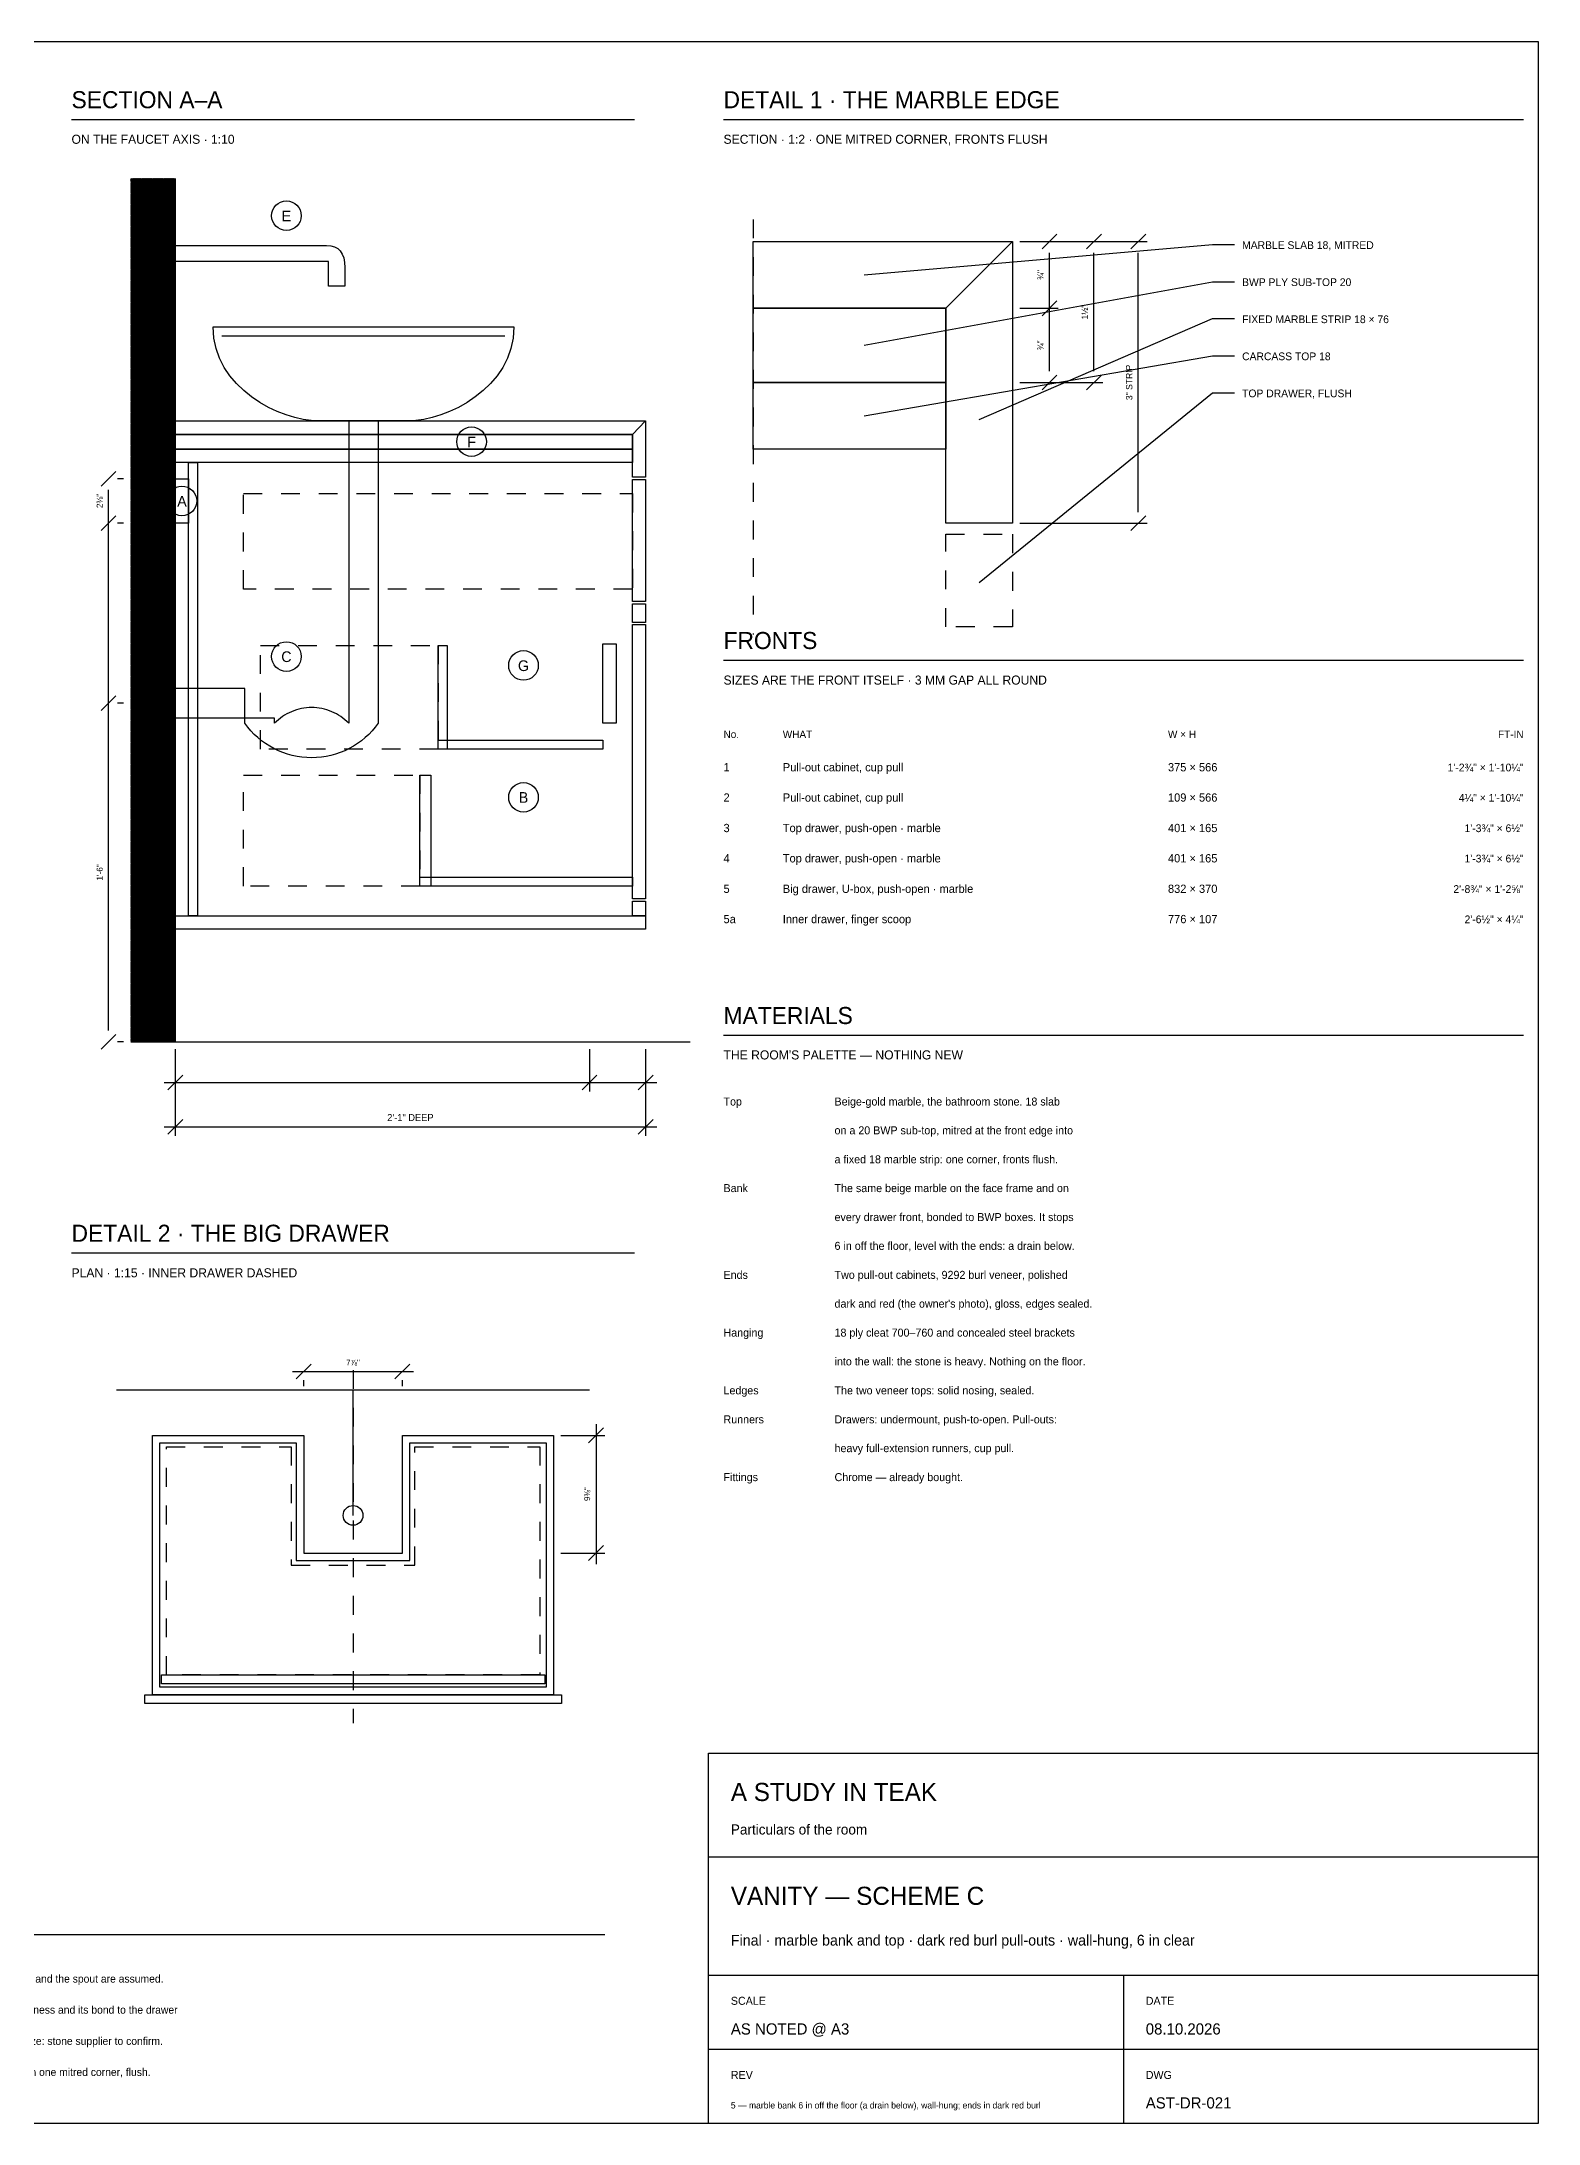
# Model space of a CAD drawing. Header units: inches. Extents: x 0.3 to 16.2, y 0.3 to 11.4.
# Drawn here: x 8.27 to 16.22, y 0.31 to 11.38 of the extents above; entities that cross this region are included whole.
import ezdxf
from ezdxf.enums import TextEntityAlignment as Align

# ---------------------------------------------------------------- set-up
doc = ezdxf.new("R2010")
doc.units = ezdxf.units.IN
doc.header["$LTSCALE"] = 0.009843
doc.header["$MEASUREMENT"] = 0
doc.linetypes.add('DASHED', pattern=[0.6, 0.5, -0.1])
for name, color, linetype in [('DIMENSIONS', 1, 'Continuous'), ('GEOMETRY', 7, 'Continuous'), ('HATCH', 8, 'Continuous'), ('TEXT', 7, 'Continuous')]:
    doc.layers.add(name, color=color, linetype=linetype)

msp = doc.modelspace()

# ---------------------------------------------------------------- hatches: boundary and pattern name
at = {"layer": 'HATCH'}
h = msp.add_hatch(dxfattribs=at)
h.set_pattern_fill('ANSI31', scale=0.015748031)
h.paths.add_polyline_path([(8.74, 10.65), (8.976, 10.65), (8.976, 6.063), (8.74, 6.063), (8.74, 10.65)])

# ---------------------------------------------------------------- linework, layer by layer
at = {"layer": 'DIMENSIONS'}
for p, q in [((13.465, 10.315), (13.669, 10.315)), ((13.465, 10.315), (13.906, 10.315)), ((13.465, 10.315), (14.142, 10.315)), ((13.583, 10.276), (13.661, 10.354)), ((13.819, 10.276), (13.898, 10.354)), ((14.055, 10.276), (14.134, 10.354)), ((13.622, 9.626), (13.622, 10.256)), ((13.858, 9.626), (13.858, 10.256)), ((14.094, 8.878), (14.094, 10.256)), ((13.465, 9.961), (13.669, 9.961)), ((13.583, 9.921), (13.661, 10)), ((13.465, 9.567), (13.669, 9.567)), ((13.465, 9.567), (13.906, 9.567)), ((13.583, 9.528), (13.661, 9.606)), ((13.819, 9.528), (13.898, 9.606)), ((8.583, 9.016), (8.661, 9.094)), ((8.622, 6.122), (8.622, 8.996)), ((8.701, 9.055), (8.669, 9.055)), ((8.583, 8.78), (8.661, 8.858)), ((14.055, 8.78), (14.134, 8.858)), ((8.701, 8.819), (8.669, 8.819)), ((13.465, 8.819), (14.142, 8.819)), ((8.583, 7.823), (8.661, 7.902)), ((8.701, 7.862), (8.669, 7.862)), ((8.583, 6.024), (8.661, 6.102)), ((8.701, 6.063), (8.669, 6.063)), ((8.976, 6.024), (8.976, 5.799)), ((8.976, 6.024), (8.976, 5.563)), ((11.177, 6.024), (11.177, 5.799)), ((11.476, 6.024), (11.476, 5.799)), ((11.476, 6.024), (11.476, 5.799)), ((11.476, 6.024), (11.476, 5.563)), ((8.937, 5.807), (9.016, 5.886)), ((11.138, 5.807), (11.217, 5.886)), ((11.437, 5.807), (11.516, 5.886)), ((11.437, 5.807), (11.516, 5.886)), ((8.917, 5.846), (11.535, 5.846)), ((8.937, 5.571), (9.016, 5.65)), ((11.437, 5.571), (11.516, 5.65)), ((8.917, 5.61), (11.535, 5.61)), ((9.619, 4.272), (9.698, 4.35)), ((10.144, 4.272), (10.223, 4.35)), ((9.6, 4.311), (10.243, 4.311)), ((9.659, 4.232), (9.659, 4.264)), ((10.184, 4.232), (10.184, 4.264)), ((11.173, 3.932), (11.252, 4.011)), ((11.213, 4.03), (11.213, 3.287)), ((11.026, 3.971), (11.26, 3.971)), ((11.026, 3.346), (11.26, 3.346)), ((11.173, 3.307), (11.252, 3.386))]:
    msp.add_line(p, q, dxfattribs=at)
at = {"layer": 'DIMENSIONS', "linetype": 'DASHED'}
msp.add_line((9.921, 4.318), (9.921, 2.441), dxfattribs=at)
msp.add_lwpolyline([(8.929, 3.911), (9.593, 3.911), (9.593, 3.281), (10.249, 3.281), (10.249, 3.911), (10.913, 3.911), (10.913, 2.698), (8.929, 2.698), (8.929, 3.911)], dxfattribs=at)
at = {"layer": 'DIMENSIONS'}
msp.add_lwpolyline([(8.903, 2.698), (10.94, 2.698), (10.94, 2.651), (8.903, 2.651), (8.903, 2.698)], dxfattribs=at)
at = {"layer": 'GEOMETRY'}
for p, q in [((8.425, 10.965), (11.417, 10.965)), ((11.89, 10.965), (16.142, 10.965)), ((8.976, 10.65), (8.976, 6.063)), ((9.224, 9.815), (10.728, 9.815)), ((11.89, 8.091), (16.142, 8.091)), ((11.89, 6.098), (16.142, 6.098)), ((8.74, 6.063), (11.713, 6.063)), ((8.425, 4.941), (11.417, 4.941)), ((8.664, 4.213), (11.178, 4.213)), ((11.811, 1.732), (16.22, 1.732)), ((3.78, 1.319), (11.26, 1.319)), ((11.811, 1.102), (16.22, 1.102)), ((14.016, 1.102), (14.016, 0.315)), ((11.811, 0.709), (16.22, 0.709))]:
    msp.add_line(p, q, dxfattribs=at)
at = {"layer": 'GEOMETRY', "linetype": 'DASHED'}
msp.add_line((12.047, 10.433), (12.047, 8.228), dxfattribs=at)
at = {"layer": 'GEOMETRY'}
for points in [[(0.315, 11.378), (16.22, 11.378), (16.22, 0.315), (0.315, 0.315), (0.315, 11.378)], [(8.976, 10.295), (9.78, 10.295)], [(9.878, 10.177), (9.878, 10.079), (9.791, 10.079), (9.791, 10.209), (8.976, 10.209), (8.976, 10.295)], [(12.047, 10.315), (13.425, 10.315), (13.071, 9.961), (12.047, 9.961), (12.047, 10.315)], [(12.638, 10.138), (14.488, 10.299), (14.606, 10.299)], [(13.071, 9.961), (13.425, 10.315), (13.425, 8.819), (13.071, 8.819), (13.071, 9.961)], [(12.638, 9.764), (14.488, 10.102), (14.606, 10.102)], [(12.047, 9.961), (13.071, 9.961), (13.071, 9.567), (12.047, 9.567), (12.047, 9.961)], [(9.177, 9.862), (10.776, 9.862)], [(13.248, 9.37), (14.488, 9.906), (14.606, 9.906)], [(12.638, 9.39), (14.488, 9.709), (14.606, 9.709)], [(12.047, 9.567), (13.071, 9.567), (13.071, 9.213), (12.047, 9.213), (12.047, 9.567)], [(13.248, 8.504), (14.488, 9.512), (14.606, 9.512)], [(8.976, 9.362), (11.476, 9.362), (11.406, 9.291), (8.976, 9.291), (8.976, 9.362)], [(10.216, 9.362), (9.737, 9.362)], [(9.898, 9.362), (9.898, 7.756)], [(10.055, 9.362), (10.055, 7.756)], [(11.406, 9.291), (11.476, 9.362), (11.476, 9.063), (11.406, 9.063), (11.406, 9.291)], [(8.976, 9.291), (11.406, 9.291), (11.406, 9.213), (8.976, 9.213), (8.976, 9.291)], [(8.976, 9.213), (11.406, 9.213), (11.406, 9.142), (8.976, 9.142), (8.976, 9.213)], [(9.047, 9.142), (9.094, 9.142), (9.094, 6.732), (9.047, 6.732), (9.047, 9.142)], [(8.976, 9.055), (9.047, 9.055), (9.047, 8.819), (8.976, 8.819), (8.976, 9.055)], [(11.406, 9.051), (11.476, 9.051), (11.476, 8.402), (11.406, 8.402), (11.406, 9.051)], [(11.406, 8.39), (11.476, 8.39), (11.476, 8.291), (11.406, 8.291), (11.406, 8.39)], [(11.406, 8.28), (11.476, 8.28), (11.476, 6.823), (11.406, 6.823), (11.406, 8.28)], [(10.374, 8.169), (10.421, 8.169), (10.421, 7.618), (10.374, 7.618), (10.374, 8.169)], [(11.248, 8.177), (11.319, 8.177), (11.319, 7.756), (11.248, 7.756), (11.248, 8.177)], [(9.346, 7.756), (9.346, 7.941), (8.976, 7.941)], [(9.504, 7.756), (9.504, 7.783), (8.976, 7.783)], [(10.374, 7.665), (11.248, 7.665), (11.248, 7.618), (10.374, 7.618), (10.374, 7.665)], [(10.276, 7.48), (10.335, 7.48), (10.335, 6.89), (10.276, 6.89), (10.276, 7.48)], [(10.276, 6.937), (11.406, 6.937), (11.406, 6.89), (10.276, 6.89), (10.276, 6.937)], [(11.406, 6.811), (11.476, 6.811), (11.476, 6.732), (11.406, 6.732), (11.406, 6.811)], [(8.976, 6.732), (11.476, 6.732), (11.476, 6.661), (8.976, 6.661), (8.976, 6.732)], [(9.921, 3.546), (9.921, 3.913), (9.921, 4.213)], [(8.856, 3.971), (9.659, 3.971), (9.659, 3.346), (10.184, 3.346), (10.184, 3.971), (10.987, 3.971), (10.987, 2.593), (8.856, 2.593), (8.856, 3.971)], [(8.895, 3.932), (9.619, 3.932), (9.619, 3.307), (10.223, 3.307), (10.223, 3.932), (10.948, 3.932), (10.948, 2.633), (8.895, 2.633), (8.895, 3.932)], [(8.814, 2.593), (11.029, 2.593), (11.029, 2.546), (8.814, 2.546), (8.814, 2.593)], [(11.811, 2.283), (16.22, 2.283), (16.22, 0.315), (11.811, 0.315), (11.811, 2.283)]]:
    msp.add_lwpolyline(points, dxfattribs=at)
at = {"layer": 'GEOMETRY', "linetype": 'DASHED'}
for points in [[(9.339, 8.976), (11.406, 8.976), (11.406, 8.469), (9.339, 8.469), (9.339, 8.976)], [(13.071, 8.76), (13.425, 8.76), (13.425, 8.268), (13.071, 8.268), (13.071, 8.76)], [(9.429, 8.169), (10.374, 8.169), (10.374, 7.618), (9.429, 7.618), (9.429, 8.169)], [(9.339, 7.48), (10.276, 7.48), (10.276, 6.89), (9.339, 6.89), (9.339, 7.48)]]:
    msp.add_lwpolyline(points, dxfattribs=at)
at = {"layer": 'GEOMETRY'}
for centre, radius in [((9.567, 10.453), 0.0787), ((10.551, 9.252), 0.0787), ((9.012, 8.937), 0.0787), ((9.567, 8.11), 0.0787), ((10.827, 8.063), 0.0787), ((10.827, 7.362), 0.0787), ((9.921, 3.546), 0.0525)]:
    msp.add_circle(centre, radius, dxfattribs=at)
for points in [[(9.78, 10.295), (9.845, 10.295), (9.878, 10.256), (9.878, 10.177)], [(9.737, 9.362), (9.537, 9.362), (9.177, 9.537), (9.177, 9.862)], [(10.776, 9.862), (10.776, 9.537), (10.416, 9.362), (10.216, 9.362)]]:
    msp.add_open_spline(points, degree=3, dxfattribs=at)
for points in [[(10.055, 7.756), (10.015, 7.699), (9.962, 7.653), (9.9, 7.621), (9.839, 7.589), (9.77, 7.572), (9.701, 7.572), (9.631, 7.572), (9.563, 7.589), (9.501, 7.621), (9.439, 7.653), (9.386, 7.699), (9.346, 7.756)], [(9.898, 7.756), (9.872, 7.782), (9.841, 7.803), (9.808, 7.817), (9.774, 7.831), (9.737, 7.839), (9.701, 7.839), (9.664, 7.839), (9.628, 7.831), (9.594, 7.817), (9.56, 7.803), (9.53, 7.782), (9.504, 7.756)]]:
    msp.add_open_spline(points, degree=3, knots=[0, 0, 0, 0, 1, 1, 1, 2, 2, 2, 3, 3, 3, 4, 4, 4, 4], dxfattribs=at)

# ---------------------------------------------------------------- texts
at = {"layer": 'TEXT'}
for s, height, p in [('SECTION A–A', 0.09071, (8.425, 11.024)), ('DETAIL 1 · THE MARBLE EDGE', 0.09071, (11.89, 11.024)), ('ON THE FAUCET AXIS · 1:10', 0.04819, (8.425, 10.835)), ('SECTION · 1:2 · ONE MITRED CORNER, FRONTS FLUSH', 0.04819, (11.89, 10.835)), ('MARBLE SLAB 18, MITRED', 0.0411, (14.646, 10.276)), ('BWP PLY SUB-TOP 20', 0.0411, (14.646, 10.079)), ('FIXED MARBLE STRIP 18 × 76', 0.0411, (14.646, 9.882)), ('CARCASS TOP 18', 0.0411, (14.646, 9.685)), ('TOP DRAWER, FLUSH', 0.0411, (14.646, 9.488)), ('FRONTS', 0.0907, (11.89, 8.15)), ('SIZES ARE THE FRONT ITSELF · 3 MM GAP ALL ROUND', 0.04819, (11.89, 7.961)), ('No.', 0.0397, (11.89, 7.677)), ('WHAT', 0.0397, (12.205, 7.677)), ('W × H', 0.0397, (14.252, 7.677)), ('1', 0.0439, (11.89, 7.5)), ('Pull-out cabinet, cup pull', 0.04394, (12.205, 7.5)), ('375 × 566', 0.0439, (14.252, 7.5)), ('2', 0.0439, (11.89, 7.339)), ('Pull-out cabinet, cup pull', 0.04394, (12.205, 7.339)), ('109 × 566', 0.0439, (14.252, 7.339)), ('3', 0.0439, (11.89, 7.177)), ('Top drawer, push-open · marble', 0.04394, (12.205, 7.177)), ('401 × 165', 0.0439, (14.252, 7.177)), ('4', 0.0439, (11.89, 7.016)), ('Top drawer, push-open · marble', 0.04394, (12.205, 7.016)), ('401 × 165', 0.0439, (14.252, 7.016)), ('5', 0.0439, (11.89, 6.854)), ('Big drawer, U-box, push-open · marble', 0.04394, (12.205, 6.854)), ('832 × 370', 0.0439, (14.252, 6.854)), ('5a', 0.0439, (11.89, 6.693)), ('Inner drawer, finger scoop', 0.04394, (12.205, 6.693)), ('776 × 107', 0.0439, (14.252, 6.693)), ('MATERIALS', 0.0907, (11.89, 6.157)), ("THE ROOM'S PALETTE — NOTHING NEW", 0.04819, (11.89, 5.969)), ('Top', 0.0425, (11.89, 5.724)), ('Beige-gold marble, the bathroom stone. 18 slab', 0.04252, (12.48, 5.724)), ('on a 20 BWP sub-top, mitred at the front edge into', 0.04252, (12.48, 5.571)), ('a fixed 18 marble strip: one corner, fronts flush.', 0.04252, (12.48, 5.417)), ('Bank', 0.0425, (11.89, 5.264)), ('The same beige marble on the face frame and on', 0.04252, (12.48, 5.264)), ('DETAIL 2 · THE BIG DRAWER', 0.09071, (8.425, 5)), ('every drawer front, bonded to BWP boxes. It stops', 0.04252, (12.48, 5.11)), ('6 in off the floor, level with the ends: a drain below.', 0.04252, (12.48, 4.957)), ('PLAN · 1:15 · INNER DRAWER DASHED', 0.04819, (8.425, 4.811)), ('Ends', 0.0425, (11.89, 4.803)), ('Two pull-out cabinets, 9292 burl veneer, polished', 0.04252, (12.48, 4.803)), ("dark and red (the owner's photo), gloss, edges sealed.", 0.04252, (12.48, 4.65)), ('Hanging', 0.0425, (11.89, 4.496)), ('18 ply cleat 700–760 and concealed steel brackets', 0.04252, (12.48, 4.496)), ('into the wall: the stone is heavy. Nothing on the floor.', 0.04252, (12.48, 4.343)), ('Ledges', 0.0425, (11.89, 4.189)), ('The two veneer tops: solid nosing, sealed.', 0.04252, (12.48, 4.189)), ('Runners', 0.0425, (11.89, 4.035)), ('Drawers: undermount, push-to-open. Pull-outs:', 0.04252, (12.48, 4.035)), ('heavy full-extension runners, cup pull.', 0.04252, (12.48, 3.882)), ('Fittings', 0.0425, (11.89, 3.728)), ('Chrome — already bought.', 0.04252, (12.48, 3.728)), ('A STUDY IN TEAK', 0.09638, (11.929, 2.028)), ('Particulars of the room', 0.05386, (11.929, 1.85)), ('VANITY — SCHEME C', 0.09638, (11.929, 1.476)), ('Final · marble bank and top · dark red burl pull-outs · wall-hung, 6 in clear', 0.05669, (11.929, 1.26)), ('OPEN — bowl Ø406 × 127 and the spout are assumed.', 0.0411, (7.559, 1.063)), ('OPEN — marble front thickness and its bond to the drawer', 0.0411, (7.559, 0.898)), ('SCALE', 0.0425, (11.929, 0.945)), ('DATE', 0.0425, (14.134, 0.945)), ("boxes, and the brackets' size: stone supplier to confirm.", 0.0411, (7.559, 0.732)), ('AS NOTED @ A3', 0.05953, (11.929, 0.787)), ('08.10.2026', 0.0595, (14.134, 0.787)), ('Rev 3: top and front meet in one mitred corner, flush.', 0.0411, (7.559, 0.567)), ('REV', 0.0425, (11.929, 0.551)), ('DWG', 0.0425, (14.134, 0.551)), ('AST-DR-021', 0.0595, (14.134, 0.394)), ('5 — marble bank 6 in off the floor (a drain below), wall-hung; ends in dark red burl', 0.03402, (11.929, 0.394))]:
    msp.add_text(s, height=height, dxfattribs=at).set_placement(p)
for s, height, p in [('E', 0.0567, (9.567, 10.423)), ('F', 0.0567, (10.551, 9.222)), ('A', 0.0567, (9.012, 8.907)), ('C', 0.0567, (9.567, 8.081)), ('G', 0.0567, (10.827, 8.033)), ('B', 0.0567, (10.827, 7.333)), ('2\'-1" DEEP', 0.0369, (10.226, 5.642)), ('7⅞"', 0.0312, (9.921, 4.343))]:
    msp.add_text(s, height=height, dxfattribs=at).set_placement(p, align=Align.CENTER)
for s, height, p in [('¾"', 0.0326, (13.591, 10.138)), ('1½"', 0.034, (13.827, 9.941)), ('¾"', 0.0326, (13.591, 9.764)), ('3" STRIP', 0.034, (14.063, 9.567)), ('2⅜"', 0.0326, (8.591, 8.937)), ('1\'-6"', 0.0326, (8.591, 6.963)), ('9⅜"', 0.0312, (11.181, 3.659))]:
    msp.add_text(s, height=height, rotation=90, dxfattribs=at).set_placement(p, align=Align.CENTER)
for s, height, p in [('FT-IN', 0.0397, (16.142, 7.677)), ('1\'-2¾" × 1\'-10¼"', 0.0411, (16.142, 7.5)), ('4¼" × 1\'-10¼"', 0.0411, (16.142, 7.339)), ('1\'-3¾" × 6½"', 0.0411, (16.142, 7.177)), ('1\'-3¾" × 6½"', 0.0411, (16.142, 7.016)), ('2\'-8¾" × 1\'-2⅝"', 0.0411, (16.142, 6.854)), ('2\'-6½" × 4¼"', 0.0411, (16.142, 6.693))]:
    msp.add_text(s, height=height, dxfattribs=at).set_placement(p, align=Align.RIGHT)

doc.saveas('drawing.dxf')
